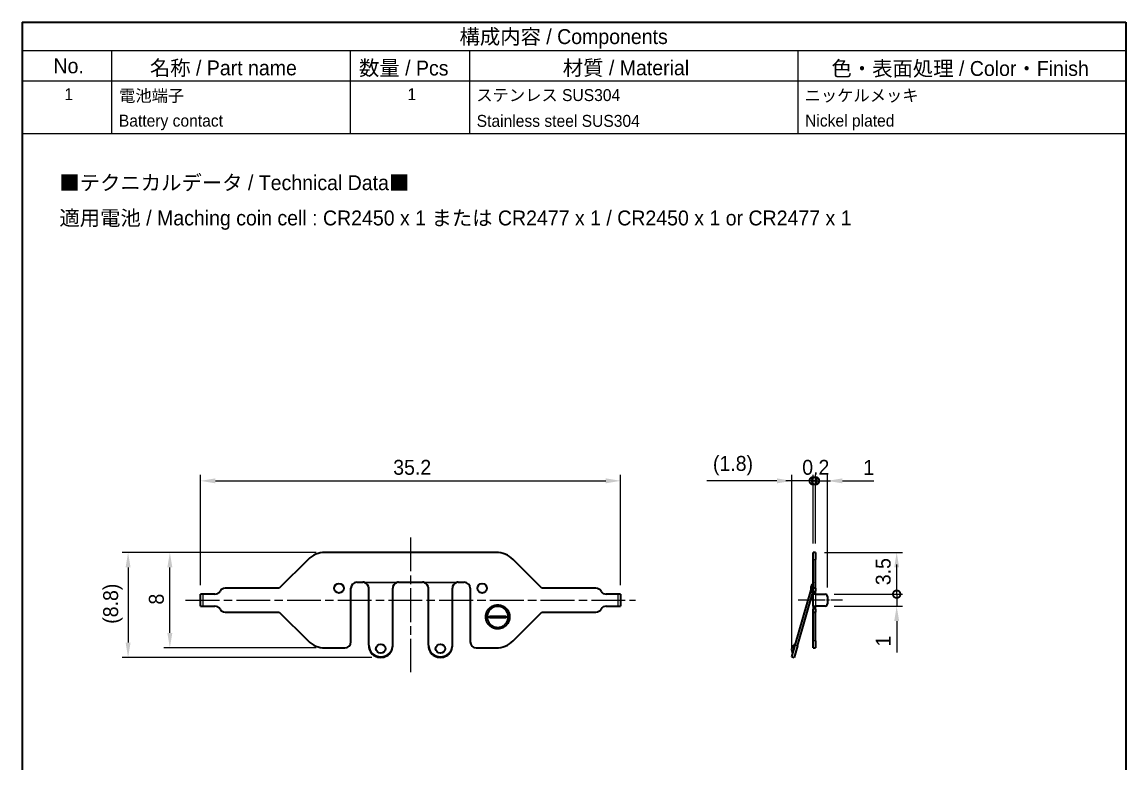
# Model space of a CAD drawing. Header units: millimetres. Extents: x 0 to 93, y 0 to 140.
# Drawn here: x 0 to 92.5, y 78.3 to 140.5 of the extents above; entities that cross this region are included whole.
import ezdxf

# ---------------------------------------------------------------- set-up
doc = ezdxf.new("R2010")
doc.units = ezdxf.units.MM
doc.header["$LTSCALE"] = 0.5
doc.linetypes.add('CHAIN', pattern=[0.3543, 0.2362, -0.0295, 0.0591, -0.0295])
doc.layers.get('Defpoints').update_dxf_attribs({"lineweight": 25})
for name, color, linetype, lineweight in [('Border (ISO)', 7, 'Continuous', 35), ('Dimension (ISO)', 7, 'Continuous', 18), ('Symbol (ISO)', 7, 'Continuous', 18), ('Visible (ISO)', 7, 'Continuous', 35), ('Visible Narrow (ISO)', 7, 'Continuous', 25)]:
    doc.layers.add(name, color=color, linetype=linetype, lineweight=lineweight)
doc.layers.add('Centerline (ISO)', color=7, linetype='Continuous', lineweight=18, true_color=0x80ffff)
doc.styles.add('Note Text (TK)', font='')
doc.styles.add('Note Text (TK2)', font='')
doc.styles.get('Note Text (TK)').set_extended_font_data('MS PGothic')
doc.styles.get('Note Text (TK2)').set_extended_font_data('MS PGothic')
doc.dimstyles.new('Default - Method 1b (TK)', dxfattribs={"dimscale": 0.5, "dimtxt": 2.5, "dimasz": 2.5, "dimexe": 1, "dimexo": 1.5, "dimgap": 1, "dimtad": 1, "dimtoh": 1, "dimrnd": 1e-08, "dimdsep": 46, "dimtxsty": 'Note Text (TK)', "dimcen": 0.09, "dimdle": 5, "dimclrd": 100, "dimclre": 100, "dimclrt": 7, "dimadec": 1, "dimazin": 1, "dimtfac": 1, "dimtmove": 0, "dimatfit": 3, "dimfxl": 0, "dimtolj": 1, "dimlwd": -1, "dimlwe": -1, "dimarcsym": 0})

# ---------------------------------------------------------------- blocks, each defined once
blk = doc.blocks.new('図面枠 tk図枠')
at = {"layer": 'Border (ISO)'}
for p, q in [((17, 289), (202, 289)), ((17, 289), (17, 8)), ((202, 289), (202, 8)), ((17, 8), (202, 8))]:
    blk.add_line(p, q, dxfattribs=at)
blk = doc.blocks.new('*D5')
at = {"layer": 'Defpoints', "color": 0, "transparency": 16777216}
for p in [(12.384, 96.049), (25.384, 96.049), (25.384, 88.049)]:
    blk.add_point(p, dxfattribs=at)
at = {"layer": 'Dimension (ISO)', "color": 100, "transparency": 16777216}
for p, q in [((24.634, 96.049), (11.884, 96.049)), ((12.384, 89.299), (12.384, 94.799)), ((24.634, 88.049), (11.884, 88.049))]:
    blk.add_line(p, q, dxfattribs=at)
for points in [[(12.176, 94.799), (12.592, 94.799), (12.384, 96.049)], [(12.176, 89.299), (12.592, 89.299), (12.384, 88.049)]]:
    blk.add_solid(points, dxfattribs=at)
at = {"layer": 'Dimension (ISO)', "color": 7, "transparency": 16777216, "insert": (11.259, 91.679), "char_height": 1.25, "attachment_point": 4, "rotation": 90, "style": 'Note Text (TK)'}
blk.add_mtext('\\A1;8', dxfattribs=at)
blk = doc.blocks.new('*D6')
at = {"layer": 'Defpoints', "color": 0, "transparency": 16777216}
for p in [(25.384, 96.049), (8.884, 87.25), (30.056, 87.25)]:
    blk.add_point(p, dxfattribs=at)
at = {"layer": 'Dimension (ISO)', "color": 100, "transparency": 16777216}
for p, q in [((24.634, 96.049), (8.384, 96.049)), ((8.884, 94.799), (8.884, 88.5)), ((29.306, 87.25), (8.384, 87.25))]:
    blk.add_line(p, q, dxfattribs=at)
for points in [[(8.676, 94.799), (9.092, 94.799), (8.884, 96.049)], [(8.676, 88.5), (9.092, 88.5), (8.884, 87.25)]]:
    blk.add_solid(points, dxfattribs=at)
at = {"layer": 'Dimension (ISO)', "color": 7, "transparency": 16777216, "insert": (7.61, 90.069), "char_height": 1.25, "attachment_point": 4, "rotation": 90, "style": 'Note Text (TK)'}
blk.add_mtext('\\A1;(8.8)', dxfattribs=at)
blk = doc.blocks.new('*D7')
at = {"layer": 'Defpoints', "color": 0, "transparency": 16777216}
for p in [(50.156, 102.049), (14.956, 92.549), (50.156, 92.549)]:
    blk.add_point(p, dxfattribs=at)
at = {"layer": 'Dimension (ISO)', "color": 100, "transparency": 16777216}
for p, q in [((14.956, 93.299), (14.956, 102.549)), ((16.206, 102.049), (48.906, 102.049)), ((50.156, 93.299), (50.156, 102.549))]:
    blk.add_line(p, q, dxfattribs=at)
for points in [[(16.206, 102.257), (16.206, 101.84), (14.956, 102.049)], [(48.906, 102.257), (48.906, 101.84), (50.156, 102.049)]]:
    blk.add_solid(points, dxfattribs=at)
at = {"layer": 'Dimension (ISO)', "color": 7, "transparency": 16777216, "insert": (31.1, 103.174), "char_height": 1.25, "attachment_point": 4, "style": 'Note Text (TK)'}
blk.add_mtext('\\A1;35.2', dxfattribs=at)
blk = doc.blocks.new('_DotSmall')
at = {"color": 0, "linetype": 'ByBlock', "const_width": 0.5}
blk.add_lwpolyline([(-0.0625, 0, 1), (0.0625, 0, 1)], format="xyb", close=True, dxfattribs=at)
blk = doc.blocks.new('*D8')
at = {"layer": 'Defpoints', "color": 0, "transparency": 16777216}
for p in [(67.291, 92.549), (73.291, 92.549), (67.291, 91.549)]:
    blk.add_point(p, dxfattribs=at)
at = {"layer": 'Dimension (ISO)', "color": 100, "transparency": 16777216}
for p, q in [((73.291, 92.549), (73.291, 95.049)), ((68.041, 92.549), (73.791, 92.549)), ((73.291, 92.549), (73.291, 91.549)), ((68.041, 91.549), (73.791, 91.549)), ((73.291, 90.299), (73.291, 87.672))]:
    blk.add_line(p, q, dxfattribs=at)
blk.add_solid([(73.083, 90.299), (73.5, 90.299), (73.291, 91.549)], dxfattribs=at)
at = {"layer": 'Dimension (ISO)', "color": 100, "transparency": 16777216, "xscale": 1.25, "yscale": 1.25, "zscale": 1.25, "rotation": 270}
blk.add_blockref('_DotSmall', (73.291, 92.549), dxfattribs=at)
at = {"layer": 'Dimension (ISO)', "color": 7, "transparency": 16777216, "insert": (72.166, 88.172), "char_height": 1.25, "attachment_point": 4, "rotation": 90, "style": 'Note Text (TK)'}
blk.add_mtext('\\A1;1', dxfattribs=at)
blk = doc.blocks.new('*D10')
at = {"layer": 'Defpoints', "color": 0, "transparency": 16777216}
for p in [(66.491, 96.049), (73.291, 96.049), (67.291, 92.549)]:
    blk.add_point(p, dxfattribs=at)
at = {"layer": 'Dimension (ISO)', "color": 100, "transparency": 16777216}
for p, q in [((67.241, 96.049), (73.791, 96.049)), ((73.291, 92.549), (73.291, 94.799)), ((68.041, 92.549), (73.791, 92.549))]:
    blk.add_line(p, q, dxfattribs=at)
blk.add_solid([(73.083, 94.799), (73.5, 94.799), (73.291, 96.049)], dxfattribs=at)
at = {"layer": 'Dimension (ISO)', "color": 100, "transparency": 16777216, "xscale": 1.25, "yscale": 1.25, "zscale": 1.25, "rotation": 270}
blk.add_blockref('_DotSmall', (73.291, 92.549), dxfattribs=at)
at = {"layer": 'Dimension (ISO)', "color": 7, "transparency": 16777216, "insert": (72.166, 93.302), "char_height": 1.25, "attachment_point": 4, "rotation": 90, "style": 'Note Text (TK)'}
blk.add_mtext('\\A1;3.5', dxfattribs=at)
blk = doc.blocks.new('*D11')
at = {"layer": 'Defpoints', "color": 0, "transparency": 16777216}
for p in [(64.507, 102.049), (66.291, 96.049), (64.507, 87.306)]:
    blk.add_point(p, dxfattribs=at)
at = {"layer": 'Dimension (ISO)', "color": 100, "transparency": 16777216}
for p, q in [((63.257, 102.049), (57.392, 102.049)), ((64.507, 88.056), (64.507, 102.549)), ((66.291, 102.049), (64.507, 102.049)), ((66.291, 96.799), (66.291, 102.549)), ((66.291, 102.049), (67.541, 102.049))]:
    blk.add_line(p, q, dxfattribs=at)
blk.add_solid([(63.257, 102.257), (63.257, 101.84), (64.507, 102.049)], dxfattribs=at)
at = {"layer": 'Dimension (ISO)', "color": 100, "transparency": 16777216, "xscale": 1.25, "yscale": 1.25, "zscale": 1.25, "rotation": 180}
blk.add_blockref('_DotSmall', (66.291, 102.049), dxfattribs=at)
at = {"layer": 'Dimension (ISO)', "color": 7, "transparency": 16777216, "insert": (57.892, 103.323), "char_height": 1.25, "attachment_point": 4, "style": 'Note Text (TK)'}
blk.add_mtext('\\A1;(1.8)', dxfattribs=at)
blk = doc.blocks.new('*D12')
at = {"layer": 'Defpoints', "color": 0, "transparency": 16777216}
for p in [(66.291, 102.049), (66.291, 96.049), (66.491, 96.049)]:
    blk.add_point(p, dxfattribs=at)
at = {"layer": 'Dimension (ISO)', "color": 100, "transparency": 16777216}
for p, q in [((66.291, 102.049), (65.041, 102.049)), ((66.291, 96.799), (66.291, 102.549)), ((66.491, 102.049), (66.291, 102.049)), ((66.491, 96.799), (66.491, 102.549)), ((66.491, 102.049), (67.741, 102.049))]:
    blk.add_line(p, q, dxfattribs=at)
at = {"layer": 'Dimension (ISO)', "color": 100, "transparency": 16777216, "xscale": 1.25, "yscale": 1.25, "zscale": 1.25}
blk.add_blockref('_DotSmall', (66.291, 102.049), dxfattribs=at)
at = {"layer": 'Dimension (ISO)', "color": 100, "transparency": 16777216, "xscale": 1.25, "yscale": 1.25, "zscale": 1.25, "rotation": 180}
blk.add_blockref('_DotSmall', (66.491, 102.049), dxfattribs=at)
at = {"layer": 'Dimension (ISO)', "color": 7, "transparency": 16777216, "insert": (65.376, 103.174), "char_height": 1.25, "attachment_point": 4, "style": 'Note Text (TK)'}
blk.add_mtext('\\A1;0.2', dxfattribs=at)
blk = doc.blocks.new('*D13')
at = {"layer": 'Defpoints', "color": 0, "transparency": 16777216}
for p in [(66.491, 102.049), (66.491, 96.049), (67.491, 92.349)]:
    blk.add_point(p, dxfattribs=at)
at = {"layer": 'Dimension (ISO)', "color": 100, "transparency": 16777216}
for p, q in [((66.491, 102.049), (63.991, 102.049)), ((66.491, 96.799), (66.491, 102.549)), ((66.491, 102.049), (67.491, 102.049)), ((67.491, 93.099), (67.491, 102.549)), ((68.741, 102.049), (71.368, 102.049))]:
    blk.add_line(p, q, dxfattribs=at)
blk.add_solid([(68.741, 102.257), (68.741, 101.84), (67.491, 102.049)], dxfattribs=at)
at = {"layer": 'Dimension (ISO)', "color": 100, "transparency": 16777216, "xscale": 1.25, "yscale": 1.25, "zscale": 1.25}
blk.add_blockref('_DotSmall', (66.491, 102.049), dxfattribs=at)
at = {"layer": 'Dimension (ISO)', "color": 7, "transparency": 16777216, "insert": (70.491, 103.174), "char_height": 1.25, "attachment_point": 4, "style": 'Note Text (TK)'}
blk.add_mtext('\\A1;1', dxfattribs=at)
blk = doc.blocks.new('構成内容 _ Components')
at = {"layer": 'Symbol (ISO)'}
for p, q in [((202, 289), (17, 289)), ((17, 289), (17, 284.16)), ((202, 289), (202, 284.16)), ((202, 284.16), (17, 284.16)), ((17, 284.16), (17, 279.12)), ((32, 284.16), (32, 279.12)), ((72, 284.16), (72, 279.12)), ((92, 284.16), (92, 279.12)), ((147, 284.16), (147, 279.12)), ((202, 284.16), (202, 279.12)), ((202, 279.12), (17, 279.12)), ((17, 279.12), (17, 270.25)), ((32, 279.12), (32, 270.25)), ((72, 279.12), (72, 270.25)), ((92, 279.12), (92, 270.25)), ((147, 279.12), (147, 270.25)), ((202, 279.12), (202, 270.25)), ((202, 270.25), (17, 270.25))]:
    blk.add_line(p, q, dxfattribs=at)
at = {"layer": 'Symbol (ISO)', "color": 7, "attachment_point": 7}
for s, insert, char_height, style in [('構成内容 / Components', (90.31, 284.56), 2.5, 'Note Text (TK)'), ('No.', (22.26, 280.38), 2.5, 'Note Text (TK)'), ('名称 / Part name', (38.42, 279.79), 2.5, 'Note Text (TK)'), ('数量 / Pcs', (73.47, 279.76), 2.5, 'Note Text (TK)'), ('材質 / Material', (107.62, 279.8), 2.5, 'Note Text (TK)'), ('色・表面処理 / Color・Finish', (152.65, 279.69), 2.5, 'Note Text (TK)'), ('1', (24.1, 275.91), 2, 'Note Text (TK2)'), ('電池端子', (33.26, 275.43), 2, 'Note Text (TK2)'), ('1', (81.6, 275.91), 2, 'Note Text (TK2)'), ('ステンレス SUS304', (93.13, 275.63), 2, 'Note Text (TK2)'), ('ニッケルメッキ', (148.15, 275.5), 2, 'Note Text (TK2)'), ('Battery contact', (33.22, 270.87), 2, 'Note Text (TK2)'), ('Stainless steel SUS304', (93.19, 271.41), 2, 'Note Text (TK2)'), ('Nickel plated', (148.23, 270.88), 2, 'Note Text (TK2)')]:
    blk.add_mtext(s, dxfattribs=dict(at, insert=insert, char_height=char_height, style=style))

msp = doc.modelspace()

# ---------------------------------------------------------------- linework, layer by layer
at = {"layer": 'Centerline (ISO)', "linetype": 'CHAIN', "ltscale": 23.990969}
for p, q in [((32.5557, 97.2986), (32.5557, 86.0004)), ((13.7057, 92.0486), (51.4057, 92.0486))]:
    msp.add_line(p, q, dxfattribs=at)
at = {"layer": 'Centerline (ISO)', "linetype": 'CHAIN', "ltscale": 8.222835}
msp.add_line((68.7412, 92.0486), (65.0412, 92.0486), dxfattribs=at)
at = {"layer": 'Visible (ISO)'}
for p, q in [((23.9699, 95.4628), (21.5557, 93.0486)), ((39.7272, 96.0486), (25.3841, 96.0486)), ((43.5557, 93.0486), (41.1414, 95.4628)), ((66.2912, 95.4628), (66.2912, 96.0486)), ((66.4912, 96.0486), (66.2912, 96.0486)), ((66.2912, 93.0486), (66.2912, 95.4628)), ((66.4912, 96.0486), (66.4912, 95.4628)), ((66.4912, 93.0486), (66.4912, 95.4628)), ((28.0557, 93.5486), (28.5557, 93.5486)), ((31.5557, 93.5486), (33.5557, 93.5486)), ((36.5557, 93.5486), (37.0557, 93.5486)), ((66.2912, 93.5266), (66.262, 93.425)), ((14.9557, 91.5486), (14.9557, 92.5486)), ((15.1567, 92.5486), (14.9557, 92.5486)), ((16.1557, 92.5486), (15.1567, 92.5486)), ((21.5557, 93.0486), (17.0217, 93.0486)), ((27.5557, 88.5486), (27.5557, 93.0486)), ((29.0557, 88.2668), (29.0557, 93.0486)), ((31.0557, 88.2668), (31.0557, 93.0486)), ((34.0557, 88.2668), (34.0557, 93.0486)), ((36.0557, 88.2668), (36.0557, 93.0486)), ((37.5557, 93.0486), (37.5557, 88.5486)), ((48.0896, 93.0486), (43.5557, 93.0486)), ((49.9547, 92.5486), (48.9557, 92.5486)), ((50.1557, 92.5486), (49.9547, 92.5486)), ((50.1557, 92.5486), (50.1557, 91.5486)), ((64.783, 88.2668), (66.1126, 92.9039)), ((64.9752, 88.2117), (66.2558, 92.6778)), ((66.4912, 93.0486), (66.2912, 93.0486)), ((66.2912, 92.7986), (66.2912, 93.0486)), ((66.2912, 92.7986), (66.2912, 92.5486)), ((66.2912, 91.5486), (66.2912, 92.5486)), ((66.4922, 92.5486), (66.2912, 92.5486)), ((66.4912, 93.0486), (66.4912, 92.7986)), ((66.4912, 92.5486), (66.4912, 92.7986)), ((66.4922, 92.5486), (67.2912, 92.5486)), ((67.4912, 92.3486), (67.4912, 91.7486)), ((14.9557, 91.5486), (15.1567, 91.5486)), ((15.1567, 91.5486), (16.1557, 91.5486)), ((17.0217, 91.0486), (21.5557, 91.0486)), ((21.5557, 91.0486), (23.9699, 88.6344)), ((39.1558, 90.7195), (40.5606, 90.7195)), ((39.1558, 90.5795), (39.1558, 90.7195)), ((40.5606, 90.7195), (40.5606, 90.5795)), ((41.1414, 88.6344), (43.5557, 91.0486)), ((43.5557, 91.0486), (48.0896, 91.0486)), ((48.9557, 91.5486), (49.9547, 91.5486)), ((49.9547, 91.5486), (50.1557, 91.5486)), ((66.2912, 91.5486), (66.2912, 91.2986)), ((66.2912, 91.5486), (66.4922, 91.5486)), ((66.2912, 91.0486), (66.2912, 91.2986)), ((66.2912, 91.0486), (66.4912, 91.0486)), ((66.2912, 88.6344), (66.2912, 91.0486)), ((66.4912, 91.2986), (66.4912, 91.5486)), ((66.4912, 91.2986), (66.4912, 91.0486)), ((66.4912, 88.6344), (66.4912, 91.0486)), ((67.2912, 91.5486), (66.4922, 91.5486)), ((40.5606, 90.5795), (39.1558, 90.5795)), ((25.3841, 88.0486), (27.0557, 88.0486)), ((29.0557, 88.2668), (29.0557, 88.2117)), ((31.0557, 88.2117), (31.0557, 88.2668)), ((34.0557, 88.2668), (34.0557, 88.2117)), ((36.0557, 88.2117), (36.0557, 88.2668)), ((38.0557, 88.0486), (39.7272, 88.0486)), ((64.5073, 87.3056), (64.783, 88.2668)), ((64.9752, 88.2117), (64.6996, 87.2504)), ((66.2912, 88.0486), (66.2912, 88.6344)), ((66.2912, 88.0486), (66.4912, 88.0486)), ((66.4912, 88.6344), (66.4912, 88.0486)), ((64.5073, 87.3056), (64.6996, 87.2504))]:
    msp.add_line(p, q, dxfattribs=at)
for centre in [(26.5557, 93.0486), (38.5557, 93.0486)]:
    msp.add_circle(centre, 0.4, dxfattribs=at)
for centre, radius, start, end in [((25.3841, 94.0486), 2, 90, 135), ((39.7272, 94.0486), 2, 45, 90), ((28.0557, 93.0486), 0.5, 90, 180), ((28.5557, 93.0486), 0.5, 73.037796, 90), ((28.5557, 93.0486), 0.5, 0, 72.929863), ((31.5557, 93.0486), 0.5, 107.070137, 180), ((31.5557, 93.0486), 0.5, 90, 106.962204), ((33.5557, 93.0486), 0.5, 73.037796, 90), ((33.5557, 93.0486), 0.5, 0, 72.929863), ((36.5557, 93.0486), 0.5, 107.070137, 180), ((36.5557, 93.0486), 0.5, 90, 106.962204), ((37.0557, 93.0486), 0.5, 0, 90), ((66.5912, 93.0486), 0.5, 126.869898, 233.130102), ((16.1557, 93.0486), 0.5, 270, 330), ((17.0217, 92.5486), 0.5, 90, 150), ((48.0896, 92.5486), 0.5, 30, 90), ((48.9557, 93.0486), 0.5, 210, 270), ((67.2912, 92.3486), 0.2, 0, 90), ((67.2912, 91.7486), 0.2, 270, 0), ((16.1557, 91.0486), 0.5, 30, 90), ((17.0217, 91.5486), 0.5, 210, 270), ((48.0896, 91.5486), 0.5, 270, 330), ((48.9557, 91.0486), 0.5, 90, 150), ((25.3841, 90.0486), 2, 225, 270), ((27.0557, 88.5486), 0.5, 270, 0), ((38.0557, 88.5486), 0.5, 180, 270), ((39.7272, 90.0486), 2, 270, 315), ((64.9886, 87.8958), 0.5, 110.869898, 217.130102)]:
    msp.add_arc(centre, radius, start, end, dxfattribs=at)
for centre, major_axis, start_param, end_param in [((30.0557, 88.2668), (1, 0), 3.1415927, 6.2831853), ((30.0557, 88.2117), (-1, 0), 0, 3.1415927), ((35.0557, 88.2668), (1, 0), 3.1415927, 6.2831853), ((35.0557, 88.2117), (-1, 0), 0, 3.1415927)]:
    msp.add_ellipse(centre, major_axis=major_axis, ratio=0.9612617, start_param=start_param, end_param=end_param, dxfattribs=at)
for centre in [(30.0557, 87.9784), (35.0557, 87.9784)]:
    msp.add_ellipse(centre, major_axis=(0.4, 0), ratio=0.9612617, dxfattribs=at)
for points, degree in [([(28.7024, 93.5266), (28.7021, 93.5267), (28.7018, 93.5268), (28.7015, 93.5269)], 3), ([(31.4098, 93.5269), (31.4095, 93.5268), (31.4092, 93.5267), (31.4089, 93.5266)], 3), ([(33.7024, 93.5266), (33.7021, 93.5267), (33.7018, 93.5268), (33.7015, 93.5269)], 3), ([(36.4098, 93.5269), (36.4095, 93.5268), (36.4092, 93.5267), (36.4089, 93.5266)], 3), ([(66.2912, 93.5269), (66.2912, 93.5268), (66.2912, 93.5267), (66.2912, 93.5266)], 3), ([(66.2912, 93.5269), (66.2912, 93.5268), (66.2912, 93.5267), (66.2912, 93.5266)], 3), ([(38.859, 90.6486), (38.859, 91.0618), (39.4459, 91.6486), (39.8573, 91.6486)], 2), ([(39.8573, 91.6486), (40.2722, 91.6486), (40.859, 91.0618), (40.859, 90.6486)], 2), ([(39.8573, 91.5306), (39.4948, 91.5306), (38.9788, 91.0146), (38.9788, 90.6486)], 2), ([(40.7359, 90.6486), (40.7359, 91.0146), (40.2216, 91.5306), (39.8573, 91.5306)], 2), ([(39.8573, 89.6486), (39.4459, 89.6486), (38.859, 90.2355), (38.859, 90.6486)], 2), ([(38.9788, 90.6486), (38.9788, 90.2844), (39.4948, 89.7667), (39.8573, 89.7667)], 2), ([(40.859, 90.6486), (40.859, 90.2355), (40.2722, 89.6486), (39.8573, 89.6486)], 2), ([(39.8573, 89.7667), (40.2216, 89.7667), (40.7359, 90.2844), (40.7359, 90.6486)], 2)]:
    msp.add_open_spline(points, degree=degree, dxfattribs=at)
at = {"layer": 'Visible Narrow (ISO)'}
for p, q in [((66.2912, 95.4628), (66.4912, 95.4628)), ((28.7015, 93.5269), (31.4098, 93.5269)), ((31.4089, 93.5266), (28.7024, 93.5266)), ((33.7015, 93.5269), (36.4098, 93.5269)), ((36.4089, 93.5266), (33.7024, 93.5266)), ((15.1567, 92.5486), (15.1567, 91.5486)), ((49.9547, 91.5486), (49.9547, 92.5486)), ((66.2912, 92.7986), (66.4912, 92.7986)), ((66.4922, 92.5486), (66.4922, 91.5486)), ((66.4912, 91.2986), (66.2912, 91.2986)), ((64.9752, 88.2117), (64.783, 88.2668)), ((66.4912, 88.6344), (66.2912, 88.6344))]:
    msp.add_line(p, q, dxfattribs=at)

# ---------------------------------------------------------------- block references
at = {"xscale": 0.5, "yscale": 0.5, "zscale": 0.5}
msp.add_blockref('図面枠 tk図枠', (-8.5, -4), dxfattribs=at)
at = {"layer": 'Symbol (ISO)', "xscale": 0.5, "yscale": 0.5, "zscale": 0.5}
msp.add_blockref('構成内容 _ Components', (-8.5, -4), dxfattribs=at)

# ---------------------------------------------------------------- texts
at = {"layer": 'Symbol (ISO)', "color": 7, "insert": (3.1274, 125.3717), "char_height": 1.25, "width": 72.039475, "attachment_point": 4, "line_spacing_factor": 1.418182, "style": 'Note Text (TK)'}
msp.add_mtext('{\\fＭＳ Ｐゴシック|b0|i0;■テクニカルデータ / Technical Data■\\P\\fＭＳ Ｐゴシック|b0|i0;適用電池 / Maching coin cell : CR2450 x 1 または CR2477 x 1 / CR2450 x 1 or CR2477 x 1}', dxfattribs=at)

# ---------------------------------------------------------------- dimensions: what is measured, and where the dimension line sits
at = {"layer": 'Dimension (ISO)', "color": 100, "true_color": 0x00ff3f}
for base, p1, p2, override, picture, middle in [((50.1557, 102.0486), (14.9557, 92.5486), (50.1557, 92.5486), {"dimgap": 1, "dimtoh": 0, "dimdec": 2, "dimtol": 0, "dimlim": 0, "dimtp": 0, "dimtm": 0, "dimtdec": 2, "dimtofl": 0, "dimatfit": 1}, '*D7', (32.5557, 102.0486)), ((66.4912, 102.0486), (67.4912, 92.3486), (66.4912, 96.0486), {"dimgap": 1, "dimtoh": 0, "dimdec": 2, "dimblk2": 'DotSmall', "dimsah": 1, "dimdle": 0, "dimtol": 0, "dimlim": 0, "dimtp": 0, "dimtm": 0, "dimtdec": 2, "dimtofl": 1, "dimatfit": 1}, '*D13', (70.6794, 102.0486)), ((66.2912, 102.0486), (66.4912, 96.0486), (66.2912, 96.0486), {"dimgap": 1, "dimtoh": 0, "dimdec": 2, "dimblk1": 'DotSmall', "dimblk2": 'DotSmall', "dimsah": 1, "dimdle": 0, "dimtol": 0, "dimlim": 0, "dimtp": 0, "dimtm": 0, "dimtdec": 2, "dimtofl": 1, "dimatfit": 1}, '*D12', (66.3912, 102.0486))]:
    dim = msp.add_linear_dim(base=base, p1=p1, p2=p2, dimstyle='Default - Method 1b (TK)', override=override, dxfattribs=at)
    dim.commit()
    dim.dimension.update_dxf_attribs({"geometry": picture, "text_midpoint": middle, "dimtype": 160})
dim = msp.add_linear_dim(base=(64.5073, 102.0486), p1=(66.2912, 96.0486), p2=(64.5073, 87.3056), text='(<>)', dimstyle='Default - Method 1b (TK)', override={"dimgap": 1, "dimtoh": 0, "dimdec": 1, "dimblk1": 'DotSmall', "dimsah": 1, "dimdle": 0, "dimtol": 0, "dimlim": 0, "dimtp": 0, "dimtm": 0, "dimtdec": 2, "dimtofl": 1, "dimatfit": 1}, dxfattribs=at)
dim.commit()
dim.dimension.update_dxf_attribs({"geometry": '*D11', "text_midpoint": (59.4725, 102.0486), "dimtype": 160})
dim = msp.add_linear_dim(base=(8.8841, 87.2504), p1=(25.3841, 96.0486), p2=(30.0557, 87.2504), angle=90, text='(<>)', dimstyle='Default - Method 1b (TK)', override={"dimgap": 1, "dimtoh": 0, "dimdec": 2, "dimtol": 0, "dimlim": 0, "dimtp": 0, "dimtm": 0, "dimtdec": 2, "dimtofl": 0, "dimatfit": 1}, dxfattribs=at)
dim.commit()
dim.dimension.update_dxf_attribs({"geometry": '*D6', "text_midpoint": (8.8841, 91.6495), "dimtype": 160})
for base, p1, p2, angle, override, picture, middle in [((12.3841, 96.0486), (25.3841, 88.0486), (25.3841, 96.0486), 270, {"dimgap": 1, "dimtoh": 0, "dimdec": 2, "dimtol": 0, "dimlim": 0, "dimtp": 0, "dimtm": 0, "dimtdec": 2, "dimtofl": 0, "dimatfit": 1}, '*D5', (12.3841, 92.0486)), ((73.2912, 96.0486), (67.2912, 92.5486), (66.4912, 96.0486), 90, {"dimgap": 1, "dimtoh": 0, "dimdec": 2, "dimblk1": 'DotSmall', "dimsah": 1, "dimdle": 0, "dimtol": 0, "dimlim": 0, "dimtp": 0, "dimtm": 0, "dimtdec": 2, "dimtofl": 1, "dimatfit": 1}, '*D10', (73.2912, 94.3036)), ((73.2912, 92.5486), (67.2912, 91.5486), (67.2912, 92.5486), 90, {"dimgap": 1, "dimtoh": 0, "dimdec": 2, "dimblk2": 'DotSmall', "dimsah": 1, "dimdle": 0, "dimtol": 0, "dimlim": 0, "dimtp": 0, "dimtm": 0, "dimtdec": 2, "dimtofl": 1, "dimatfit": 1}, '*D8', (73.2912, 88.3604))]:
    dim = msp.add_linear_dim(base=base, p1=p1, p2=p2, angle=angle, dimstyle='Default - Method 1b (TK)', override=override, dxfattribs=at)
    dim.commit()
    dim.dimension.update_dxf_attribs({"geometry": picture, "text_midpoint": middle, "dimtype": 160})

doc.saveas('drawing.dxf')
